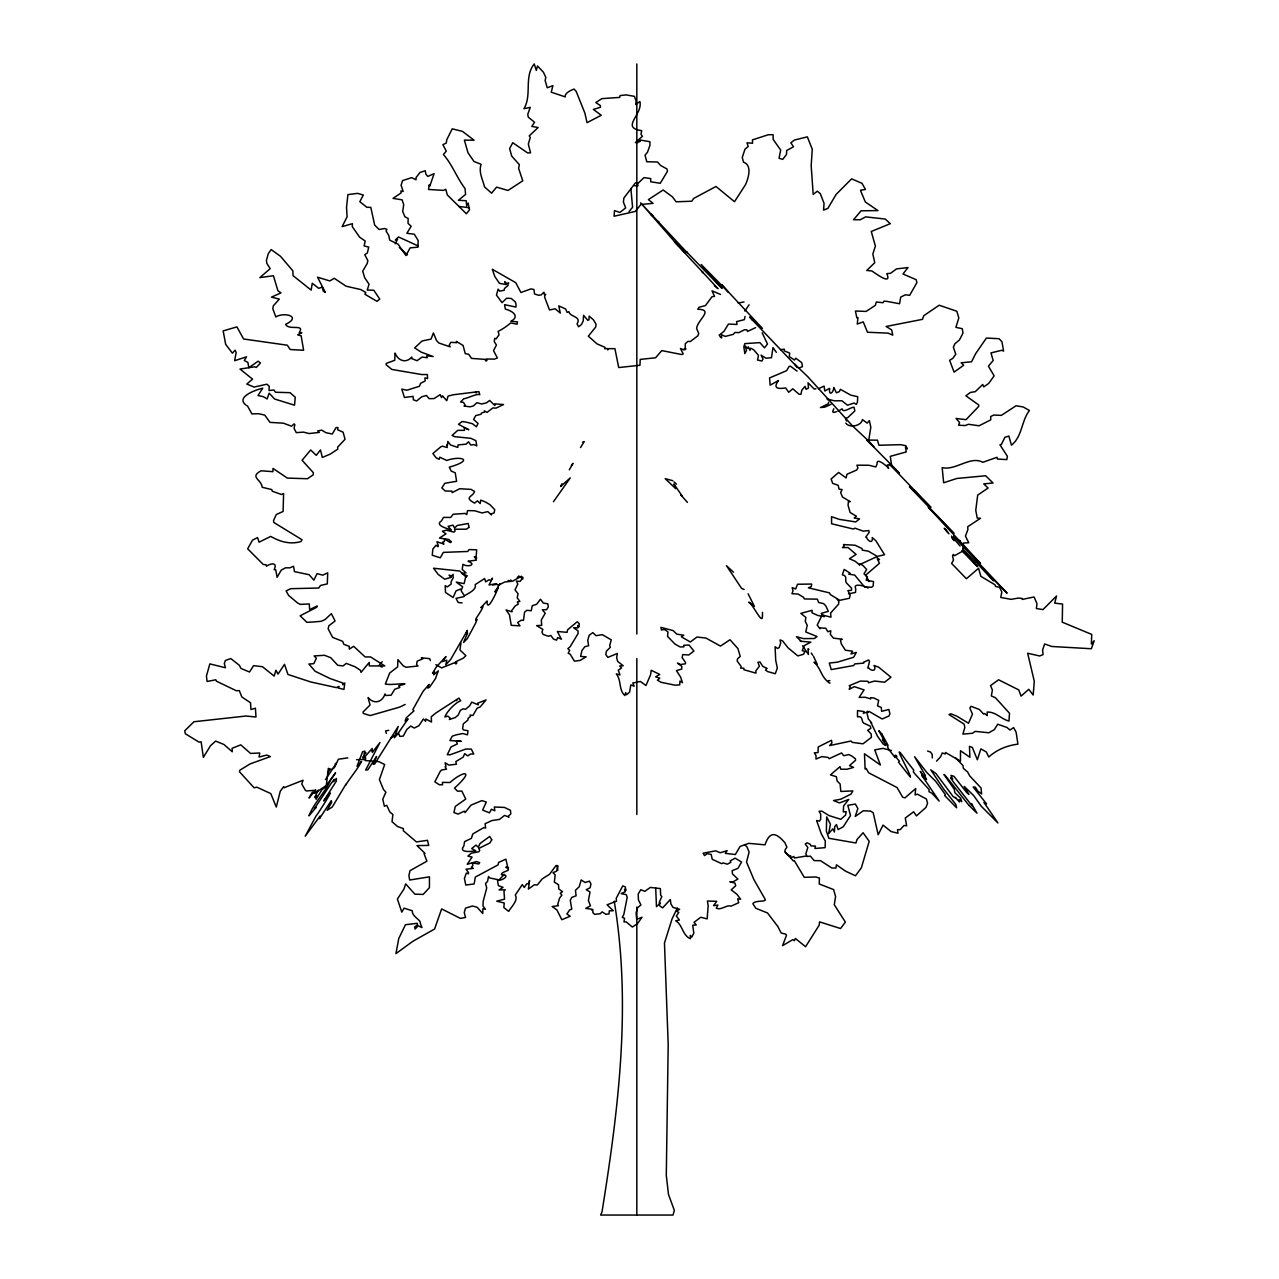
<?xml version="1.0" encoding="UTF-8"?>
<svg xmlns="http://www.w3.org/2000/svg" width="1279" height="1279" viewBox="0 0 1279 1279"><rect width="100%" height="100%" fill="white"/><g stroke="black" fill="none" stroke-linecap="round" stroke-linejoin="round"><path stroke-width="1.5" d="M762.524 612.369L762.412 616.126C762.764 626.007 752.196 602.905 748.759 602.185L754.402 606.406L748.103 593.76M833.764 408.784L832.661 411.614L833.476 412.462L836.466 411.71M318.135 790.134L314.794 797.457L316.968 796.05L316.041 799.183L321.94 789.671L324.962 787.432L335.562 772.804L330.334 780.398C324.834 793.028 313.787 802.924 308.974 815.858L316.105 807.385L314.346 808.744L331.197 783.356L334.235 779.375L333.403 781.629L336.393 778.479L336.297 781.165L323.715 800.958C341.765 776.385 316.792 815.89 316.073 815.922L305.217 836.21L320.086 816.082L319.446 818.672L331.277 800.654L331.709 802.333L327.12 810.294L332.268 807.017L345.954 784.187L345.73 785.034C350.702 776.961 357.145 769.894 361.509 761.437L357.001 766.377L362.612 751.684L365.027 751.157L364.067 753.779L365.922 752.676L364.019 755.122L363.923 757.792L372.221 748.487L372.205 750.997M828.632 402.15L828.44 403.732L820.447 407.537L824.811 407.138L830.982 404.34M745.065 316.425L744.378 319.638L736.56 321.605L737.024 324.45L728.47 324.051L723.866 331.469L719.15 335.162L720.812 337.432L721.66 337.992L721.58 334.778L725.289 336.425L733.203 334.379L735.105 332.412L738.67 332.668L744.634 329.726L746.984 329.902L747.48 331.453L755.665 327.6M582.696 442.07L584.199 441.575L580.522 447.554M460.936 642.953L459.928 649.956L465.892 655.647L463.318 658.157L455.979 661.627C458.553 663.641 454.093 665.16 455.724 662.266L441.639 667.894L435.851 664.664M677.342 907.978L672.067 918.898L664.472 942.991L668.198 1044.559L666.295 1175.353L668.501 1194.49L674.337 1210.398L673.026 1215.05L600.618 1215.05L602.009 1211.932C618.556 1108.589 631.522 1005.118 614.208 901.167M395.275 243.841L397.513 239.285L395.323 240.036L398.52 236.983L418.281 245.984M560.794 486.052L561.945 483.83M312.38 792.069L309.022 798.048L315.609 789.958M569.299 469.825L573.008 463.302L571.409 465.54M492.703 585.095L496.923 584.247M553.439 501.752L570.274 477.882L560.586 486.5M766.76 668.501L765.593 670.132L767.736 671.603L775.298 673.713L777.328 668.086L775.713 660.316L775.106 646.79L777.616 648.517L779.183 647.526L780.718 643.097L780.03 639.9L782.604 640.923L788.072 647.845L797.84 655.919L803.452 654.288L805.035 651.555L802.253 650.611L804.219 645.623L810.838 642.154L801.278 641.291L796.449 636.718L803.5 638.621L814.435 638.509L817.057 636.558L805.786 631.986L807.225 625.287L805.29 621.418L805.85 617.421L800.862 613.376L812.101 610.307L812.021 612.801L817.825 615.487L824.395 616.638L821.166 613.392L828.312 611.298L825.85 605.958L823.676 603.64L818.608 602.489L817.409 599.18L804.347 598.924L803.58 597.309L798 594.016L791.957 593.728L793.012 590.738L792.181 587.653L795.698 588.964L797.504 584.247L811.653 584.055L811.35 586.485L808.408 587.828L829.447 592.864L830.407 594.639L839.807 600.315L849.432 598.268L850.151 595.183L847.929 590.626L851.446 590.274L851.59 588.212L846.33 582.808C844.508 580.011 847.993 575.902 842.365 574.783L844.172 569.411L850.039 573.104L848.776 574.143L854.708 575.086L864.572 586.981L871.734 587.253L873.173 585.91L873.525 581.609L866.251 580.186L867.05 576.701L864.012 573.807L866.65 569.491L863.069 565.622L860.08 563.815L859.664 564.902L855.011 561.161L849.416 558.779L856.099 554.399L848.041 547.524L842.477 547.636L844.22 545.877L843.5 544.566L855.075 545.238L862.062 548.579L862.222 550.13L868.361 551.185L877.282 556.381L884.556 554.75L875.939 540.857L872.246 537.564C873.333 544.262 867.722 541.097 866.634 537.5L865.755 537.228L869.256 532.144L868.777 530.545L863.325 531.185L854.964 528.163L853.365 529.042L831.606 523.766L831.526 516.7L839.28 519.354L855.763 521.944L859.52 518.874L854.18 518.011L856.418 516.268L850.071 512.447L848.057 505.205L848.409 501.576L850.263 501.656L842.493 497.051L840.639 492.527L842.094 489.537L839.088 489.186L838.193 485.333L832.661 483.35L831.126 479.001L838.592 472.447L846.122 477.946L846.938 474.253L856.818 469.953L857.889 467.874L856.914 465.188L868.953 465.252L875.827 466.963L877.09 463.989C876.019 456.635 887.45 466.547 888.649 468.466L887.162 464.996L891.559 464.932L890.28 456.347L906.251 451.935L905.468 447.394L907.291 448.865L905.9 445.731L900.64 444.676L878.945 445.268L877.442 440.168L868.777 440.088L870.823 427.186L869.368 420.631L867.21 423.125L862.43 419.56C861.63 425.811 849.528 428.433 845.771 423.141M491.76 839.855L489.825 843.005L478.778 848.441L479.737 850.359L478.89 851.75L471.296 853.205L467.906 856.115L472.063 857.09L467.251 864.3L476.459 861.55L479.705 862.685L478.778 863.949L472.367 863.005L472.91 865.627L471.327 867.226L473.31 868.409L466.004 869.208L468.498 872.518L468.434 873.813L466.323 873.077L464.421 878.481L465.796 885.052L474.141 883.933L475.324 877.058L498.027 864.924L498.666 862.398L505.892 859.184L507.491 866.219L505.765 867.386L508.514 867.466L507.028 868.041C512.399 871.063 501.544 871.015 501.32 874.676C511.424 874.34 502.471 881.247 497.483 880.096L498.346 885.628L503.015 887.37L499.098 889.928L505.221 889.816L503.958 891.399L504.55 899.121L496.748 901.183L504.214 903.006L503.862 907.562L508.642 911.383C511.232 906.795 518.555 900.368 515.309 894.996L522.28 884.604L524.262 887.466L526.772 883.805L529.01 883.565L529.522 880.544L528.403 889.065L534.366 884.764L537.308 885.02L542.232 878.897L549.554 874.276L556.013 865.531L557.996 865.947L556.541 871.207L552.992 872.662L555.182 874.9L554.351 882.142L558.491 884.7L558.827 889.065L562.552 891.671L560.25 893.174L561.865 895.14L559.578 898.114L557.708 904.413L558.411 905.692L552.176 906.539L556.893 909.929L561.833 919.713L570.194 916.244L566.917 913.973L569.651 909.945L571.777 909.113L570.274 900.288L571.825 897.378L576.11 895.78L575.454 890.312L579.195 886.747L581.194 879.92L585.063 882.494L589.491 881.151L590.946 884.093L590.131 887.754L586.23 889.736L590.019 891.975L588.404 900.464L590.466 905.788L585.782 908.394L591.362 909.129L591.617 910.072L592.737 909.321L592.848 912.551L594.591 914.341L600.203 913.734L602.169 911.847L605.798 914.277L609.044 913.941L609.284 910.84L613.28 910.744L607.045 904.813L616.478 901.231L616.206 898.354L622.777 885.835L625.287 886.907L625.943 890.296L624.536 889.241L625.335 891.735L621.178 893.589L626.31 894.692L627.19 897.426L623.848 914.373L622.281 917.363L624.52 918.258L624.008 921.903L626.198 921.903L632.338 927.035L637.454 923.678L641.994 917.251L636.686 919.361L636.095 912.918L637.613 907.674L640.923 904.924L638.429 899.92L638.189 894.021L640.795 889.704L644.76 891.351L650.34 887.418L660.38 888.601L660.635 895.108L661.803 896.595L659.356 902.095L659.74 905.9L662.65 907.866L670.34 899.505L670.899 903.949L673.026 907.403L679.629 909.289L676.399 911.144L678.765 912.407L676.367 916.036L679.421 920.033L675.712 920.768C682.826 924.909 682.331 935.477 690.452 938.706L690.276 935.349L691.827 937.091L693.81 933.015L692.722 925.213L696.24 924.957L694.017 922.367L700.716 917.267L707.159 918.898L708.166 905.756L707.399 901.04L716.704 901.327L713.57 905.628L717.887 905.084L716.304 908.202C721.196 910.664 726.968 904.301 731.028 906.156L738.702 902.75L737.711 898.801L740.621 899.265L737.072 894.405L731.204 889.848L735.697 885.803L734.977 883.102L729.829 881.759L733.091 881.823L737.935 879.041L732.515 874.021L732.148 870.711L737.983 868.313L741.548 862.014L735.121 858.161L730.213 860.879L730.869 862.302L727.383 864.172L723.179 862.941L721.628 863.645L712.259 859.312L711.172 854.452L707.079 853.653L704.537 855.619L703.13 853.189L715.68 850.839L720.253 852.757L727.111 850.663L725.305 853.349L735.345 854.532L740.061 846.442L748.775 843.357L765.002 844.827C770.294 828.984 777.552 834.292 784.906 842.733L786.937 847.274L785.002 849.911L785.274 852.262L788.456 855.411L790.774 855.955L790.838 857.857L793.827 856.466L794.435 858.001L806.793 855.923L805.882 853.764L807.832 847.417L805.242 844.06L807.033 842.781L810.103 844.172L811.03 845.947L815.49 846.106L814.883 848.473L825.115 847.657L825.291 841.022L821.342 833.908L816.578 820.51L819.471 821.102L820.654 819.375L820.702 814.179L819.072 811.27L821.821 811.126L829.112 815.618L840.799 819.311L845.563 815.091L846.202 811.605L843.309 811.925L843.596 805.978L848.744 799.439L839.472 802.94L833.54 800.526L840.751 799.231L850.999 794.083L852.853 790.918L840.831 791.461L840.111 784.011L837.106 780.989L836.386 776.689L830.439 774.898L840.047 766.633L840.751 769.207L847.034 769.255L853.573 767.4L849.544 765.593L855.603 760.206L855.395 758.735L851.638 755.937L848.856 754.578L843.756 755.729L841.598 752.947L829.224 758.671L828.009 757.392L821.742 756.624L815.97 759.087L816.034 755.585L814.291 752.835L818.016 752.548L818.24 746.968L831.478 740.285L831.958 742.875L829.607 745.593L850.951 741.037L852.406 742.396L863.005 743.818L871.431 737.343L871.143 733.906L867.642 730.309L870.839 728.343L870.328 726.184L863.709 723.131C860.975 721.132 863.453 715.632 857.49 716.832L857.522 710.564L864.188 711.62L863.325 713.234L869.192 711.476L882.158 718.99L888.969 715.984L889.912 713.954L888.905 709.461L881.631 711.332L881.295 707.447L877.538 705.912L878.689 700.332L874.117 698.078L870.743 697.615L870.695 698.91L865.164 697.263L859.152 697.407L864.076 689.909L854.372 686.647L849.176 689.317L850.263 686.727L849.176 685.736L860.287 681.099L867.881 681.291L868.521 682.778L874.628 681.036L884.62 682.219L890.951 677.215L878.545 667.11L874.037 665.496C877.186 671.251 871.303 671.507 868.745 667.99L867.833 668.118L869.544 661.371L868.601 659.98L863.565 662.234L863.677 663.114L854.868 663.897L853.653 665.512L831.27 669.604L829.272 663.05L837.393 662.17L853.701 657.23L856.275 652.402L850.999 653.969L852.549 651.187L845.387 650.228L841.262 643.833L840.463 639.996L842.221 639.228L833.508 638.141L830.343 634.416L830.806 630.723L827.849 631.73L825.818 628.245L820.399 627.925L819.999 628.772L817.201 625.079L822.189 615.039L830.982 617.149L830.599 613.041L838.56 604.168L838.912 601.562L837.185 599.291M327.888 772.724L330.014 769.59M379.032 665.416L382.165 661.723M499.833 583.736L494.941 591.937L498.33 587.253C496.076 593.616 486.659 613.552 487.075 601.002L480.888 607.669C487.315 601.722 476.539 617.965 476.076 618.317L476.012 620.523L476.875 619.228L476.795 620.187L475.612 623.161L467.379 638.573L463.526 642.506L467.602 633.009L466.036 633.92L467.411 630.371L450.656 659.468L445.795 664.776L446.819 660.188L442.358 661.643L446.003 656.543L436.523 666.695L432.51 673.266L434.524 671.619L433.677 674.8L438.313 670.836L435.42 678.717L429.568 687.207L427.905 688.118L427.506 687.143L429.152 684.441L423.045 691.363L412.797 709.653L413.98 710.868L406.306 717.727L405.123 721.036L408.065 718.862L397.497 734.21L394.38 737.775L398.233 726.424L374.587 764.091L373.18 764.282L376.57 756.497L367.856 769.75L365.65 770.038L379.975 742.507L372.349 752.372L372.221 750.981M744.89 311.053L749.062 304.818M522.951 578.891L518.746 576.014L517.292 577.548M325.474 779.614L336.393 763.147L335.21 763.867M629.044 211.547L632.593 207.262L630.867 188.525M936.548 761.133L940.481 756.944L942.287 752.963L945.325 754.002L945.501 752.484L960.433 761.149L960.513 750.741L969.898 757.248L969.45 746.328L972.36 747.464L977.364 759.774L980.865 748.886L986.365 752.004L988.731 757.008C997.044 749.542 1006.957 745.545 1017.924 744.138L1016.134 732.275L1013.607 727.591L1009.994 730.021L1006.973 727.479L997.716 724.218L994.359 729.622L988.843 732.771L975.11 731.38L972.504 733.283L962.863 734.114L964.83 727.543L964.126 724.122L949.018 714.577L950.905 713.794L956.884 716.192L968.523 723.243L972.456 714.226L969.834 707.974L971.097 706.296L979.346 709.493L983.647 714.098L984.59 713.538L987.244 715.601L987.196 712.051C995.845 711.684 1001.025 719.07 1008.971 721.068L1009.499 713.218L995.286 697.631L991.337 695.968L992.392 690.084L990.554 685.576L998.595 679.788L1018.771 689.925L1021.074 696.112L1028.764 689.317L1033.192 695.025L1034.279 681.259L1027.661 653.265L1039.699 655.967L1043.072 654.592L1042.609 650.036L1044.607 643.961L1051.802 646.487L1091.371 648.741L1094.216 640.699L1091.371 644.008L1091.738 634.416L1062.257 622.186L1062.561 604.056L1054.711 603.128L1056.566 595.966L1042.993 609.587L1036.406 608.548L1036.965 603.544L1034.056 596.973L1022.193 599.435L1022.017 598.428L1018.388 598.076L1011.081 599.339L1000.754 597.469L1001.857 591.905L999.475 587.253L995.51 586.437L995.078 584.823L980.881 576.333L978.563 568.276L966.412 578.747L951.608 563.431L953.463 560.234L952.567 555.853L953.335 554.399L954.566 555.71L962.751 551.105L963.455 543.015L968.747 542.776L965.453 536.109L967.883 529.602L967.723 526.74L980.497 518.251L977.236 518.091L975.765 510.273L977.684 495.117L988.107 488.034L983.743 483.91L993.048 482.982L985.661 475.756L956.868 478.458L943.646 482.775L942.175 467.682C955.861 470.736 970.425 455.436 982.784 462.295L997.012 457.29L997.444 459.049L1006.861 459.609L1007.356 456.267L999.938 444.788L1001.441 444.357L1004.894 437.322L1008.859 436.059L1011.433 445.172C1022.401 436.587 1021.313 420.759 1029.435 410.543L1023.328 407.01L1016.086 405.747L1001.393 415.355L993.751 415.051L990.697 416.538L990.761 419.832L979.09 425.779L968.395 424.276L965.165 425.571L958.595 425.204L959.57 422.534L956.068 418.441L966.013 419.672L978.787 406.338L978.659 404.915L965.885 395.803L970.345 392.461L975.301 391.662L982.72 384.467L983.727 386.866L988.635 383.508L994.135 375.866L988.427 366.162L993.191 360.502L990.969 352.908L1001.681 350.302L1003.583 351.101L1001.985 341.845L999.107 338.711L986.397 338.056L975.637 353.675L971.544 361.797L961.2 362.788L963.695 365.234L954.086 372.125L949.626 360.31L952.743 358.44L955.781 354.283L953.383 347.217L954.853 343.811L959.426 339.974L962.975 333.164L962.272 328.703L955.893 327.344L958.818 317.975L956.836 311.261L939.186 305.217L923.758 315.705L922.463 319.35L886.107 326.481L891.655 329.886L892.742 335.146L888.09 333.132L867.498 332.252L863.213 321.86L857.234 324.067L857.985 317.576L856.85 317.895L855.427 311.021L866.139 311.421L875.332 305.345L876.323 302.02L882.99 302.723L883.997 301.157L886.699 301.348L899.537 303.747L900.72 297.112L905.324 294.794L909.673 295.305L916.899 282.627L916.18 279.701L902.99 273.978L907.978 267.583L896.531 268.894L890.568 273.306L886.811 273.642C892.294 286.192 875.188 273.051 871.814 270.94L866.778 270.477L874.756 262.691L872.838 254.025L875.396 246.096L871.271 231.483L890.312 223.681L885.212 219.045L865.675 216.87L860.351 219.732L853.557 219.732L861.103 210.795L877.954 210.587L865.355 202.018L860.719 190.987L860.607 190.171L865.451 189.452L862.014 183.329L851.622 178.852L836.082 194.472L827.913 208.333L823.564 210.124L824.044 203.361L820.303 193.609L817.265 191.195L813.204 194.456L811.174 165.599L812.277 149.259L807.353 136.853L794.371 140.066L790.886 142.832L793.508 146.813L786.681 150.474L786.489 154.503L782.7 159.379L779.039 158.26L780.686 150.027L773.187 139.459L773.092 134.695L768.343 134.727L752.436 139.875L752.58 143.232L746.968 142.8L748.199 146.461L744.97 149.179L742.268 157.477L743.499 162.145C752.692 165.295 748.087 178.948 745.513 184.656L734.514 201.714L715.984 186.478L693.602 198.485L691.843 201.219L676.127 201.794L672.45 196.87L663.146 189.995L648.389 199.62L653.089 203.361L640.955 204.464L635.199 211.451L614.064 216.247L614.528 210.619L619.851 212.458L625.655 207.933L623.385 201.986L623.912 197.973L635.439 182.849L638.333 183.041L643.992 177.605L650.723 178.596L650.691 181.778L660.236 183.281L667.51 171.274L666.951 168.94L660.556 165.439L657.534 162.001L646.79 161.746L645.032 155.207L647.494 152.217L649.94 145.358L649.908 141.745L640.459 140.066L639.58 141.761L639.74 140.786L637.757 142.545L635.407 142.577L642.458 136.261L640.987 134.375L641.69 130.618C619.883 127.756 643.225 114.518 639.852 101.521L635.679 104.558L636.111 101.089L634.448 96.357L626.102 94.886L620.123 95.557L619.66 97.412L601.913 98.627L595.822 102.544L600.347 105.581L600.475 107.276L593.376 109.434L601.274 115.254L587.029 122.672L584.919 113.191L576.189 91.433L574.111 89.066C570.658 90.249 564.231 93.351 565.238 96.9L551.249 92.2L552.896 85.661L547.236 87.771L545.11 80.417L545.829 77.475L543.447 72.232L537.5 65.964L536.317 70.409L534.238 63.95C523.671 77.044 532.256 94.966 523.942 108.699L530.241 107.356L527.763 114.343L528.291 117.172L534.574 122.272L531.792 126.397L538.123 127.516L529.202 135.942L530.305 137.413L528.323 144.047L530.561 152.856L527.603 152.904L512.751 142.72L509.634 148.604L511.696 156.054L519.37 164.671L518.603 168.332L522.775 180.803L508.019 190.459L496.588 187.134L491.6 193.161L484.517 186.91C482.711 179.284 478.41 172.233 481.096 164.304L474.029 161.538L467.986 152.729L464.373 140.114L474.077 140.21L462.502 131.401L452.206 128.827L446.771 139.731L446.291 143.04L442.902 144.671L446.275 151.146L443.397 154.503C452.222 164.463 456.843 177.781 465.044 188.573L465.588 194.408L458.41 200.275L466.18 200.723L466.675 206.031L468.114 202.993L469.505 209.884L466.355 213.753L447.33 194.936L445.747 189.292L443.509 190.379L428.577 189.468L429.136 184.911L429.776 186.206L434.093 173.656L427.81 176.438L425.891 174.216L425.252 170.731L419.976 172.505L416.043 177.557L416.059 179.779L411.662 177.637L402.533 180.611L401.094 185.295L403.189 191.482L400.919 190.891L401.174 192.841L393.037 198.389L402.134 199.844L403.716 204.752L402.677 211.419L404.915 216.79L408.161 218.453L408.049 223.377L411.167 226.287L406.85 233.306L414.3 234.185L418.153 240.5L417.961 247.151L410.127 247.87L405.939 255.56L398.025 244.129L389.727 240.164L388.784 235.512L386.082 231.051L386.897 229.325L384.579 228.541L379.112 229.485L374.667 225.104L370.798 207.326L366.913 207.326L359.815 201.714L363.316 195.032L357.592 193.369L347.904 194.616L346.529 207.326L347.105 216.759L342.148 226.623L352.444 223.665L352.253 226.575L359.591 237.127L365.202 241.044L364.115 245.952L368.736 247.103L367.361 252.954L364.787 254.777L367.824 260.484L367.329 263.266L362.708 271.148L364.739 277.847L369.071 284.226L367.249 290.077L373.788 290.221L379.751 299.094L376.969 301.332L364.883 294.234L365.826 292.523L360.774 289.55L346.161 286.224L334.203 278.278L329.838 280.932L317.544 277.191L325.346 292.443L323.203 291.036L322.356 287.12L318.711 288.319L312.236 283.251L311.181 290.141L293.035 275.64L292.875 270.876L280.501 256.296L271.164 249.565L268.286 253.706L266.432 260.308L266.783 263.298L270.189 268.638L259.877 277.607L273.418 275.752L277.943 290.781L281.012 292.859L271.452 297.144L279.318 299.11L273.306 305.841L272.811 308.767L275.832 316.936C283.698 311.884 302.436 316.217 285.601 324.354C288.51 330.797 305.649 323.443 299.126 332.684L301.844 332.668L297.655 334.858L301.125 335.785L303.619 350.254L290.141 349.519L287.375 345.218L243.586 338.999L236.919 326.88L223.17 330.909L225.664 344.339L232.394 353.164L235.176 350.206L236.167 352.62L234.617 360.71L246.527 356.825L244.273 360.534L247.87 362.373L248.861 367.728L258.102 361.19L260.484 362.932L256.248 367.489L254.569 366.817L240.004 369.055L252.555 379.144L246.783 384.068L254.105 387.073L266.911 384.196L269.198 386.21L269.054 390.543L273.834 389.967L275.593 392.253L290.045 392.685L295.257 397.209L294.522 405.187L274.601 399.016L269.182 393.181L267.119 398.952L263.474 396.714L258.022 395.547L262.755 388.176C255.896 389.791 233.274 397.561 247.646 406.21L251.899 413.916L258.438 413.693L264.721 415.099L269.997 422.374L283.442 423.189L291.564 426.211L294.01 423.941L294.857 424.452L294.074 428.337L296.264 432.638L303.555 432.126L309.054 433.549L319.27 432.414L317.704 430.911L321.764 430.16L325.985 432.702L332.316 434.029L336.041 427.57L337.944 427.538L337.592 429.744L343.092 432.174L345.058 439.289L337.64 447.138L337.768 449.153L330.222 454.125L322.34 457.434L320.469 449.936L316.265 455.356L310.685 449.952L302.084 460.28L313.387 472.734L313.243 474.813L307.472 478.73L287.375 478.106L272.987 468.418L272.939 471.679L261.124 470.784C249.101 477.211 261.508 479.289 262.195 487.283L271.803 489.585L272.283 491.216L281.572 494.525L283.602 493.486L283.091 511.472L276.328 514.478L273.562 520.441L273.818 522.471L302.036 539.754L300.901 541.577C290.317 544.662 280.293 541.896 270.732 536.413L259.077 542.184L257.543 537.548L252.523 540.138L247.662 548.803L263.33 564.535L266.064 564.71L266.432 566.213C270.445 563.368 277.911 561.817 274.202 569.635L275.736 569.794L277.095 577.277L281.252 570.13L285.441 567.828L289.869 567.828L293.499 566.245L294.506 571.649L309.102 574.687L313.867 580.154L317.08 573.647L322.788 575.15L327.712 572.832L327.296 583.895L320.501 585.462L318.759 588.02L290.701 588.692L286.112 590.914L288.574 595.374L297.288 602.777L300.229 604.391L309.246 603.944L309.694 609.571L317.224 605.974L316.712 607.269L300.133 615.807L306.896 622.329L313.691 621.946L321.077 621.322L325.026 619.58L331.389 613.664L335.082 621.018L328.847 625.735L328.159 628.868L332.636 637.406L342.676 641.339L343.843 644.296L349.231 646.375L349.327 649.124L353.643 646.311L365.139 656.942L370.606 656.958L384.819 665.927L369.311 665.927L369.231 662.426L361.03 672.37L360.454 670.308L355.29 666.903L346.321 663.385L343.012 665.927L337.752 665.288L330.765 657.726L324.546 655.296L314.138 655.935L316.345 658.237L313.835 663.657L308.894 664.041L315.13 671.267L329.838 678.446L342.996 683.066L342.724 684.729L344.802 682.986L343.939 689.429L337.944 687.91L339.079 686.391L336.393 687.606L310.797 681.979L287.935 674.465L284.514 664.329L278.007 674.145L275.96 670.196L274.138 676.095L262.467 666.711L253.594 665.64L249.533 672.019L240.932 668.421L239.381 665.32L230.796 658.557L225.36 660.46L224.321 663.609L225.456 667.75L209.836 663.897L206.431 676.079L207.086 681.467L215.799 679.788L216.503 681.211L236.343 690.772L239.269 690.564L241.843 696.959L250.524 702.763L250.94 709.541L255.416 708.198L255.992 717.007L245.872 716.032L193.912 721.756L184.72 730.837L185.359 733.762L198.916 742.076L201.139 741.836L203.361 757.376L210.507 745.705L215.655 741.085L223.937 744.506L232.25 751.748L232.091 748.295L240.772 744.858L250.572 753.443L259.733 752.995L259.077 757.056L266.735 755.058L270.413 756.592L250.092 763.915L239.685 770.31L239.509 771.797L254.121 787.816L256.807 787.161L270.812 793.619L276.28 807.049L280.245 791.285L283.698 786.585L284.098 787.72L303.059 780.238L301.796 784.011L305.233 790.054L306.193 790.934L315.753 790.278L313.947 793.172L315.162 792.996L326.321 785.498L328.335 768.343L331.645 769.606L334.427 767.528L338.375 759.246L347.84 757.887M504.374 874.372L499.05 879.872L489.841 877.986L488.53 876.531L487.539 881.423L485.524 883.517L486.739 887.946L483.142 901.487L482.998 906.012L485.444 909.305L482.902 908.666L482.743 913.526L477.099 907.211L472.399 906.028L465.54 908.106L464.261 912.471L465.508 917.491L460.408 918.386L441.639 908.921L434.588 929.034L412.989 941.2L395.93 953.622L398.744 938.546L405.459 924.717L417.194 923.31L417.514 924.749L414.588 927.067L415.131 929.082L418.057 925.772L421.99 927.563L420.247 923.278C421.734 920.272 411.662 916.627 412.27 910.76L404.084 908.154L401.798 912.119L397.385 899.025L403.94 889.081L405.683 883.869L414.892 894.181L423.173 894.421L429.424 887.674L429.456 876.834L409.664 880.032L408.896 875.476L410.047 870.647L426.914 861.199L424.084 853.748L425.044 853.381L417.002 845.595L428.737 845.419L427.474 840.303L416.442 841.934L403.317 830.695L403.365 828.616L397.497 826.49L391.998 821.646L392.909 814.531L389.807 811.925L386.754 805.322L384.371 806.234L382.773 799.183L385.89 792.165L383.476 789.495L379.399 779.662L384.659 764.522L378.872 761.66L365.059 760.525C367.856 754.946 359.543 755.249 364.211 759.502L356.569 759.678M828.232 680.716L829.895 680.652M660.428 902.99L656.463 906.667L655.711 888.058M818.544 388.688L824.092 386.082L824.763 390.99L829.687 388.352C828.392 396.266 833.412 393.388 833.78 387.505L836.418 392.813L839.36 391.582L840.383 389.328L850.679 395.083L857.729 396.746L857.426 402.277L856.275 404.372L854.084 403.045L847.481 405.219L841.934 400.791L834.228 400.807L827.113 398.952L827.705 399.847M468.674 527.587L466.403 529.186L454.637 529.234L454.988 531.281L453.805 532.128L446.371 530.177L442.406 531.265L445.971 533.855L439.464 538.043L448.785 539.53L451.455 541.864L450.256 542.568L444.58 539.067L444.341 541.561L442.422 542.264L443.925 544.103L436.922 541.736L438.297 545.621L437.882 546.709L436.123 545.19L432.846 549.043L432.254 555.262L440.296 557.804L443.333 552.384L467.778 551.473L469.089 549.57L476.683 549.826L476.156 556.557L474.237 556.829L476.747 558.06L475.212 557.932L476.443 560.138L468.05 561.225C477.499 565.03 467.155 567.412 462.966 564.295L462.199 569.411L466.02 572.864L461.687 573.424L467.363 575.886L465.748 576.733L464.101 583.624L456.299 582.121L462.694 586.821L461.079 590.578L464.421 595.87C468.114 593.184 476.811 590.115 475.228 584.567L484.645 578.556L485.652 581.865L489.01 579.755L491.152 580.49L492.479 578.108L489.026 584.967L495.772 583.768L498.41 585.206L504.709 582.009L512.783 581.114L521.256 576.301L522.967 577.484L520.137 581.401L516.428 581.162L517.819 584.007L515.005 589.891L518.107 593.824L517.18 597.709L519.898 601.514L517.34 601.849L518.251 604.216L515.309 605.814L511.792 610.451L512.08 611.842L506.068 609.955L509.474 614.847L511.264 625.335L519.977 625.847L517.595 622.537L521.272 620.203L523.479 620.379L524.582 612.177L526.852 610.307L531.265 610.738L532.208 605.75L536.668 604.264L540.473 599.227L543.303 603.064L547.796 603.768L548.307 606.901L546.501 609.715L542.344 609.779L545.222 613.296L541.305 619.915L541.704 625.351L536.62 625.623L542.808 629.348L541.992 632.178L543.095 634.448L548.451 636.271L550.817 635.471L553.487 639.084L556.589 640.155L557.692 637.597L561.417 639.196L557.324 631.474L567.077 632.338L567.62 629.764L577.261 621.738L579.291 623.72L578.923 626.902L577.916 625.415L577.964 627.893L573.584 627.749L578.012 630.851L578.06 633.569L570.146 646.742L567.86 648.661L569.683 650.356L568.18 653.281L570.194 654.208L574.415 661.179L580.09 660.444L586.134 656.814L580.618 656.415L581.897 650.627L584.791 646.742L588.644 645.767L587.748 640.427L589.203 635.247L592.832 632.625L596.03 635.695L602.313 634.656L611.266 639.884L609.651 645.591L610.307 647.35L606.486 651.059L605.766 654.496L607.893 657.406L617.389 653.441L616.654 657.502L617.629 661.371L623.209 665.751L619.691 665.991L621.514 668.054L618.269 670.18L619.963 674.896L616.318 673.969C621.594 680.204 618.46 689.845 624.871 695.568L625.671 692.61L626.598 694.769L629.604 692.083L630.803 684.92L634.128 686.183L632.801 683.018L640.443 681.451L645.959 685.544L650.611 674.657L651.235 670.292L659.756 674.449L655.647 676.815L659.804 678.174L657.438 680.188L661.131 682.315L675.072 685.192L679.725 684.889L679.932 681.067L682.474 682.698L680.572 677.023L676.431 670.644L681.739 669.045L681.835 666.423L677.454 663.114L680.476 664.536L685.656 663.737M381.046 666.887L382.309 665.879L382.229 666.998M837.969 411.342L842.062 408.816C842.925 413.757 850.759 406.914 854.052 407.234L854.836 410.959L847.721 417.673L845.579 418.265L846.538 421.095M390.687 738.175L398.456 733.123L399.879 736.416L403.253 736.112L406.786 729.51L410.767 726.056L414.284 728.071L418.92 725.689L423.413 718.974L425.603 721.244L425.923 719.038L431.487 722.059L431.295 716.768L435.867 712.995L455.132 700.524L456.859 700.492L455.916 700.061L458.889 698.094L460.68 700.812C456.651 701.867 447.106 710.676 444.884 716.991L447.666 716.096L450.144 718.015L449.409 719.501L455.244 717.583L458.154 715.153L460.424 710.261L463.174 708.854L465.508 709.285L469.697 705.8L471.727 702.123L478.234 704.841L477.579 703.242L486.068 699.933L480.105 706.999L477.115 708.182L472.99 715.409L470.048 715.073L470.56 716.32L468.034 718.398L468.002 719.981L463.302 723.898L462.598 728.694L463.606 729.957L467.986 730.741L467.459 734.833L462.774 733.522L456.091 734.881L452.286 736.16L449.904 740.541L461.271 741.308L456.411 741.308L457.306 743.93L451.007 747L447.298 754.722L450.272 754.738L465.764 749.062L471.28 749.094L473.758 753.971L470.576 754.018L467.778 755.873L464.693 753.635L463.19 757.12L455.836 761.597L456.379 764.234L448.881 765.098L445.14 762.78L445.923 766.425L445.124 766.824L446.515 769.159L441.559 770.022L440.2 771.445L434.844 781.853L439.257 784.714L442.534 784.81L442.422 782.396L449.984 782.508C462.966 770.981 475.66 768.967 454.509 788.12L457.514 791.173L461.831 791.077L465.764 799.055L455.308 806.425L453.917 812.565L458.09 814.068L464.373 811.142L465.06 812.597L470.976 805.162L481.847 800.606L486.308 802.029L482.647 810.055L489.473 812.852L491.424 809.239L494.829 810.774L494.318 807.001L504.454 807.433L510.449 810.31L510.817 813.924L508.307 816.194L508.946 817.121L504.55 815.394L499.561 819.391L491.903 820.574L485.093 823.708L485.636 828.105L483.83 827.609L472.798 833.94L471.391 838.337L464.613 841.598L463.861 845.963C457.834 853.445 472.479 851.302 475.804 850.855L471.711 848.553L475.996 845.083L478.314 847.242L480.089 843.453L489.729 836.434L491.76 839.839M859.408 564.742L876.339 556.909L879.488 559.69L877.314 559.035L879.472 563.272L865.819 575.054L869.017 581.609M405.139 704.457L399.799 707.063L370.191 715.569L363.3 713.442L363.06 712.003L370.047 705.001L368.096 697.535C374.251 704.857 382.357 702.075 385.059 693.905L385.682 695.488L391.134 695.184L394.747 689.237L399.847 687.478L398.664 685.8C416.906 681.211 389.743 685.848 385.347 683.977L389.695 673.026L397.641 666.855L397.913 659.644L403.285 665.895L406.13 667.27L418.025 665.991L416.57 664.552L417.226 661.115L422.933 658.765L421.351 657.854L429.696 658.653L430.352 660.572M720.493 294.426L712.019 290.829L714.529 296.392L712.019 296.696L705.48 305.553L699.149 307.232L697.71 309.246C714.561 309.63 697.023 320.038 696.655 328.639L698.75 333.467L697.838 335.817L690.292 341.557L687.958 341.365L685.304 343.699L685.176 348.991L685.944 348.703L685.048 349.791L684.457 348.655L683.801 349.87L680.444 348.48L683.194 353.883L681.883 354.571L661.755 350.59L655.583 357.784L640.219 359.399L639.948 365.266L618.716 367.553L614.911 348.655L608.58 348.655L607.765 349.918L607.221 348.512L604.663 348.751L605.063 347.376L597.053 343.907L588.324 336.169L595.63 327.136L596.078 324.258L593.52 319.958L589.171 316.057L588.979 319.83L587.828 320.326L583.544 315.305L583.24 320.885L581.481 324.53L578.524 326.784L577.069 323.891C581.801 316.073 570.018 317.32 568.899 311.692L567.125 312.412L565.622 308.99L558.763 305.889L560.298 313.099L555.262 308.831L549.49 309.934L544.918 297.911L544.566 295.753L545.749 294.314L544.358 294.506L543.959 292.204L541.145 294.921L538.555 295.257L534.542 293.978L533.951 289.534L531.009 288.878L520.937 292.491L515.709 282.659L492.303 269.277L494.813 276.536L499.465 283.362L506.196 284.562L504.677 281.748L506.532 283.442L508.658 282.787L507.939 284.721C509.346 286.016 503.51 287.311 504.166 290.269L499.689 291.116L498.155 289.15L496.444 295.113L502.071 302.659L506.66 298.215L511.344 298.487L515.309 301.956L515.965 304.098L515.981 307.072L504.565 304.658L505.349 309.102C512.943 310.941 520.025 316.744 510.833 321.237L517.467 321.86L517.084 324.226L510.737 322.947C505.956 326.848 503.159 328.783 498.107 331.405L499.05 334.794L496.124 338.855L494.717 338.327L494.238 341.573L496.428 345.042L493.518 350.638L497.419 358.024L494.318 359.111L486.548 359.015C488.386 361.717 483.862 361.397 486.132 359.447L471.503 358.392L468.753 354.299L465.252 353.628L463.062 345.442L456.283 341.397L456.779 342.692L450.832 342.324L449.249 345.01L450.192 346.865L438.825 342.98L436.587 340.598L433.389 332.972L431.087 339.063L421.99 341.029L414.668 347.92L421.159 352.125L433.117 356.521L426.674 355.77L427.282 357.72L422.07 357.081L417.034 360.694L411.902 358.664L411.774 357.049C406.067 363.652 398.169 360.902 395.051 353.068L394.747 360.294L386.29 363.38L386.098 364.739L391.87 369.439L421.686 374.539L427.362 374.539L427.57 378.664L424.948 377.833L425.124 381.014L420.551 383.348L419.48 386.242L406.834 390.255L401.782 389.072L404.42 397.481L413.037 396.378L413.421 399.815L416.634 400.966L421.766 396.778L426.435 395.467L429.12 398.68L434.093 398.568L440.136 394.683L441.527 397.545L442.454 395.787L446.739 400.711L448.066 396.09L453.358 394.763L474.733 392.109L476.332 392.813L475.596 392.045L478.906 391.598L479.785 394.683C477.099 393.213 468.514 398.057 463.669 398.84L460.584 401.974L463.414 402.373L465.156 405.059L464.053 406.035L469.985 406.818L473.374 405.955L476.859 402.709L481.847 403.988L486.707 402.741L489.633 400.439L494.893 405.507L494.717 403.86L503.51 404.564L495.996 408.145L492.911 407.905L487.027 412.398L484.405 410.863L484.517 412.158L481.591 412.893L481.112 414.236L475.66 415.627L473.646 419.464L478.042 423.477L476.396 426.786L472.431 423.701L465.86 422.054L461.991 421.558L458.537 424.324L468.833 429.76L464.341 427.714L464.437 430.352L457.722 430.352L452.111 435.436L454.844 436.699L470.8 438.297L475.884 440.647L476.795 445.875L473.838 444.596L470.72 445.012L468.498 441.799L466.132 444.165L458.042 444.916L457.802 447.41L450.624 445.028L447.826 441.463L447.522 444.932L446.659 444.932L447.282 447.522L442.454 446.195L440.791 446.835L432.878 453.549L436.155 457.85L439.161 459.321L439.752 457.195L446.707 460.456C459.753 455.708 475.724 459.449 449.313 467.187L451.215 471.072L455.228 472.798L456.619 481.304L444.852 483.254L441.815 487.954L445.252 490.992L451.903 491.12L452.126 492.655L459.689 488.738L471.056 489.377L474.557 491.488C472.718 497.195 463.414 497.035 474.621 503.111L477.451 500.808L480.169 503.558L480.776 500.105L485.444 502.023L490.033 504.725L494.765 509.713L494.078 512.975L491.12 513.87L491.44 514.941L487.859 511.616L482.103 512.959L474.701 510.769L467.506 510.609L466.755 514.606L465.236 513.439L453.23 514.238L450.688 517.435L443.477 517.403L441.543 520.857C433.853 525.461 448.401 528.755 451.215 530.05L448.082 526.356L453.022 525.173L454.557 527.987L457.258 525.477L468.178 523.479L469.089 527.268M460.52 589.027L456.043 590.898L453.102 597.501L445.476 592.449L445.22 585.638L447.282 586.933L451.231 584.007C449.696 581.274 454.684 577.596 453.038 576.669L453.134 574.383L451.343 576.03L449.073 575.166L451.375 577.309L444.66 579.179L438.169 574.399L433.549 568.228L459.721 571.026L466.355 577.309M799.295 367.888L802.493 366.641L801.773 362.692L795.81 358.216L794.483 360.038L789.367 356.697L789.655 353.068L784.235 350.862L784.299 349.183L780.494 349.663M463.861 596.638L456.059 598.38L458.186 602.505L462.039 602.905M815.954 388.768L814.307 389.104L808.056 382.837L808.472 388.017L806.074 389.328L805.067 386.37L801.837 390.143L800.894 394.364L799.023 394.204L792.788 388.8L788.727 392.285L785.626 387.937C779.087 388.864 772.18 389.232 778.463 380.582L770.134 385.139L769.558 377.929L786.537 370.718L789.143 366.402L790.422 366.21L797.057 371.102M738.255 303.027L744.01 301.94M388.752 730.325L385.603 730.885L386.338 733.443M807.305 856.514L810.326 856.083L814.163 860.623L820.463 860.671L831.766 867.993L835.938 868.041L836.45 864.812L845.659 871.239L855.491 875.763L861.375 867.786L869.192 841.342L863.085 832.725L856.994 839.536L855.971 842.989L828.888 838.305L826.362 831.094L826.682 816.881L830.407 824.188L828.648 833.668L832.789 828.856L834.42 832.037L834.723 826.618L836.466 824.587L838.129 829.607L843.229 826.778L850.503 815.602L847.817 805.306L855.347 804.059L857.873 808.504L855.219 816.45L863.373 810.742L870.663 811.126L873.189 812.725L878.177 834.755L883.038 825.115L891.095 831.558L897.986 833.237L897.49 829.639L900.24 829.655L904.013 825.467L906.651 825.85L905.292 818.016L913.654 811.781L916.435 815.89L926.028 807.369L927.563 803.164L926.412 799.039L917.411 794.163L915.077 794.946L915.7 788.535L905.004 797.856L902.686 797.233L897.011 787.512L868.633 772.788L866.187 768.471L865.116 769.127L864.476 753.811L880.384 764.986L874.724 749.878L882.942 748.375L891.447 750.517M634.784 185.839L637.981 185.711L637.31 182.849M469.473 207.774L458.985 206.447M800.158 641.067L801.262 641.498M830.071 682.986L829.304 682.97C820.67 676.591 821.182 668.533 814.036 662.122L817.249 664.313L813.556 656.383M848.521 593.84L855.507 592.417L855.763 588.836C852.246 582.089 865.979 586.406 868.041 588.052M672.802 480.712L665.192 478.634L675.776 488.754L673.937 484.022L682.155 495.996L680.748 494.829L687.447 502.391M744.138 589.459L741.612 588.404L726.504 565.75L733.506 572.209M508.051 580.378L511.088 581.385L510.769 579.931M927.579 751.061L930.52 752.052L932.151 754.29L932.311 757.967M766.824 668.357L762.748 666.343L759.95 661.946L757.935 662.314L759.374 666.279L755.777 670.915L756.001 673.154L743.978 669.764L743.85 668.198L740.701 668.134L741.165 666.471L737.136 660.987L737.551 658.845L740.205 656.431L737.999 648.677L730.037 639.756L720.477 646.087L705.88 638.029L696.943 637.038L690.292 642.01L681.339 636.782L683.769 635.231L676.831 634.16L673.154 630.595L660.875 627.349L661.467 630.035L664.377 629.412L667.942 631.81L667.574 636.446L675.024 644.104L680.188 646.966L683.945 646.806L683.737 645.303L689.045 645.032L693.905 651.043L688.821 654.96L682.746 654.592L682.139 657.598L685.528 662.474M968.699 805.067L945.261 775.442L943.934 774.482L954.198 789.159L954.917 792.756L960.689 798.224L961.76 801.709L959.17 799.487L959.474 802.029L955.301 797.329L955.637 798.064L953.143 796.593L935.94 773.523L930.76 769.814L943.79 789.271L955.765 804.347L956.628 807.8L944.701 795.57L945.357 794.627L935.668 781.293L926.795 772.484L914.629 756.752L925.372 775.57L924.557 775.378L926.54 779.582L920.368 771.509M808.936 649.412L808.04 648.725L808.424 654.464L802.636 645.799M714.417 285.649L717.999 288.686L674.72 242.115M399.336 247.518L407.473 254.841M658.253 221.811L659.34 222.786L657.71 221.027M945.757 529.986L946.524 530.689L944.206 528.227L948.091 532.576M674.017 481.879L676.479 484.197M744.57 844.556L746.952 846.858L749.126 852.038L746.52 862.014L753.971 879.776L765.29 899.521C766.313 902.223 754.754 899.968 752.851 903.725L755.873 908.298L767.528 912.982L777.872 926.556L781.213 933.062L785.77 934.166L786.489 935.301L782.572 945.645L792.82 939.617L794.355 940.72L795.378 938.466L805.594 946.7L819.199 925.165L819.535 921.871L840.559 928.522L845.387 922.111L834.292 904.749L835.587 896.563L833.62 889.576L819.247 883.997L819.407 877.986L815.522 876.962L804.267 877.346L794.355 860.671L793.396 860.943L785.098 851.958M678.078 245.632L640.603 202.817L687.271 252.794L686.615 251.883L719.741 286.176L722.107 288.399L701.18 264.513L728.438 292.156L721.74 284.817L762.428 328.399L749.558 317.016L752.212 319.846L751.492 319.047M913.174 489.697L930.936 507.411L889.401 464.117L899.121 473.086L897.474 471.072L866.762 440.008L873.813 446.835L869.017 441.351L852.645 426.067L807.641 376.554L794.643 364.099L797.632 367.553L751.764 319.318M675.648 242.498L682.538 249.917M952.12 537.756L954.965 540.585L952.375 537.692M682.794 250.332L684.984 252.539L674.481 241.667M868.153 712.195L867.498 711.204M913.19 489.729L919.489 496.22L909.449 486.787L953.479 532.783L953.974 533.503L928.282 507.283L980.449 563.368L953.878 536.045L958.93 542.008L1007.085 593.152L982.816 568.531L993.591 580.858L974.534 560.73M962.671 548.819L975.269 561.609M951.416 536.045L954.949 539.93M961.792 550.753L977.604 566.709L962.991 550.769M881.807 733.89L878.817 730.709L884.556 741.165L882.446 739.182L884.157 742.555L886.747 744.634L885.58 745.513L883.197 744.058L877.426 736.144L870.935 722.507L871.686 722.939L868.281 718.798L866.89 712.435M960.097 546.037L954.965 539.946M949.034 533.871L945.82 530.289M952.311 538.459L954.086 540.521M955.525 757.839L963.007 765.577L963.343 768.311L967.627 772.004L969.722 775.921L981.009 787.944L981.632 793.939L977.891 791.205L975.317 787.081L973.143 787.001L986.541 803.883L983.967 802.493L997.924 822.941L981.345 806.33L973.527 795.41L964.206 786.377L968.89 794.435L966.796 792.628L953.926 776.289L950.921 775.378L952.711 779.215L950.633 777.744L953.335 781.885L972.088 805.85L971.608 803.74L976.948 813.188L968.715 805.083M776.321 352.333L772.98 347.552L771.477 357.72L766.041 358.216L761.069 355.146L763.067 359.015L761.9 360.998L757.552 360.07L758.447 355.322L753.635 349.711L750.581 348.144L749.942 350.43L748.327 346.833L747.591 348.256L744.954 345.794L746.536 350.35L744.858 353.628L743.818 346.897L744.81 343.619L759.886 342.644L764.538 347.824L767.48 344.035L762.188 332.796M811.254 653.073L812.789 655.28M881.823 733.906L888.074 745.417L887.562 746.952L889.049 749.766L895.076 757.52C893.094 752.004 899.92 758.399 895.172 756.193L899.441 761.261L898.497 762.188L910.376 777.152C910.952 773.907 888.745 736.192 905.468 759.598L913.782 770.166L913.302 771.781L914.725 773.651L929.114 789.607L929.018 791.717L931.959 793.268L939.186 801.086L921.903 775.506L924.477 778.176L920.4 771.557M557.116 865.435L557.852 870.296M636.83 63.95L636.83 634M636.83 658.557L636.83 814.531M636.83 907.035L636.83 1215.05M652.05 215.368L651.315 214.664L653.073 216.487L650.691 213.881L652.05 215.368M960.385 541.337L959.41 540.377L960.417 541.465M703.242 272.779L702.075 271.58L703.242 272.779"/></g></svg>
